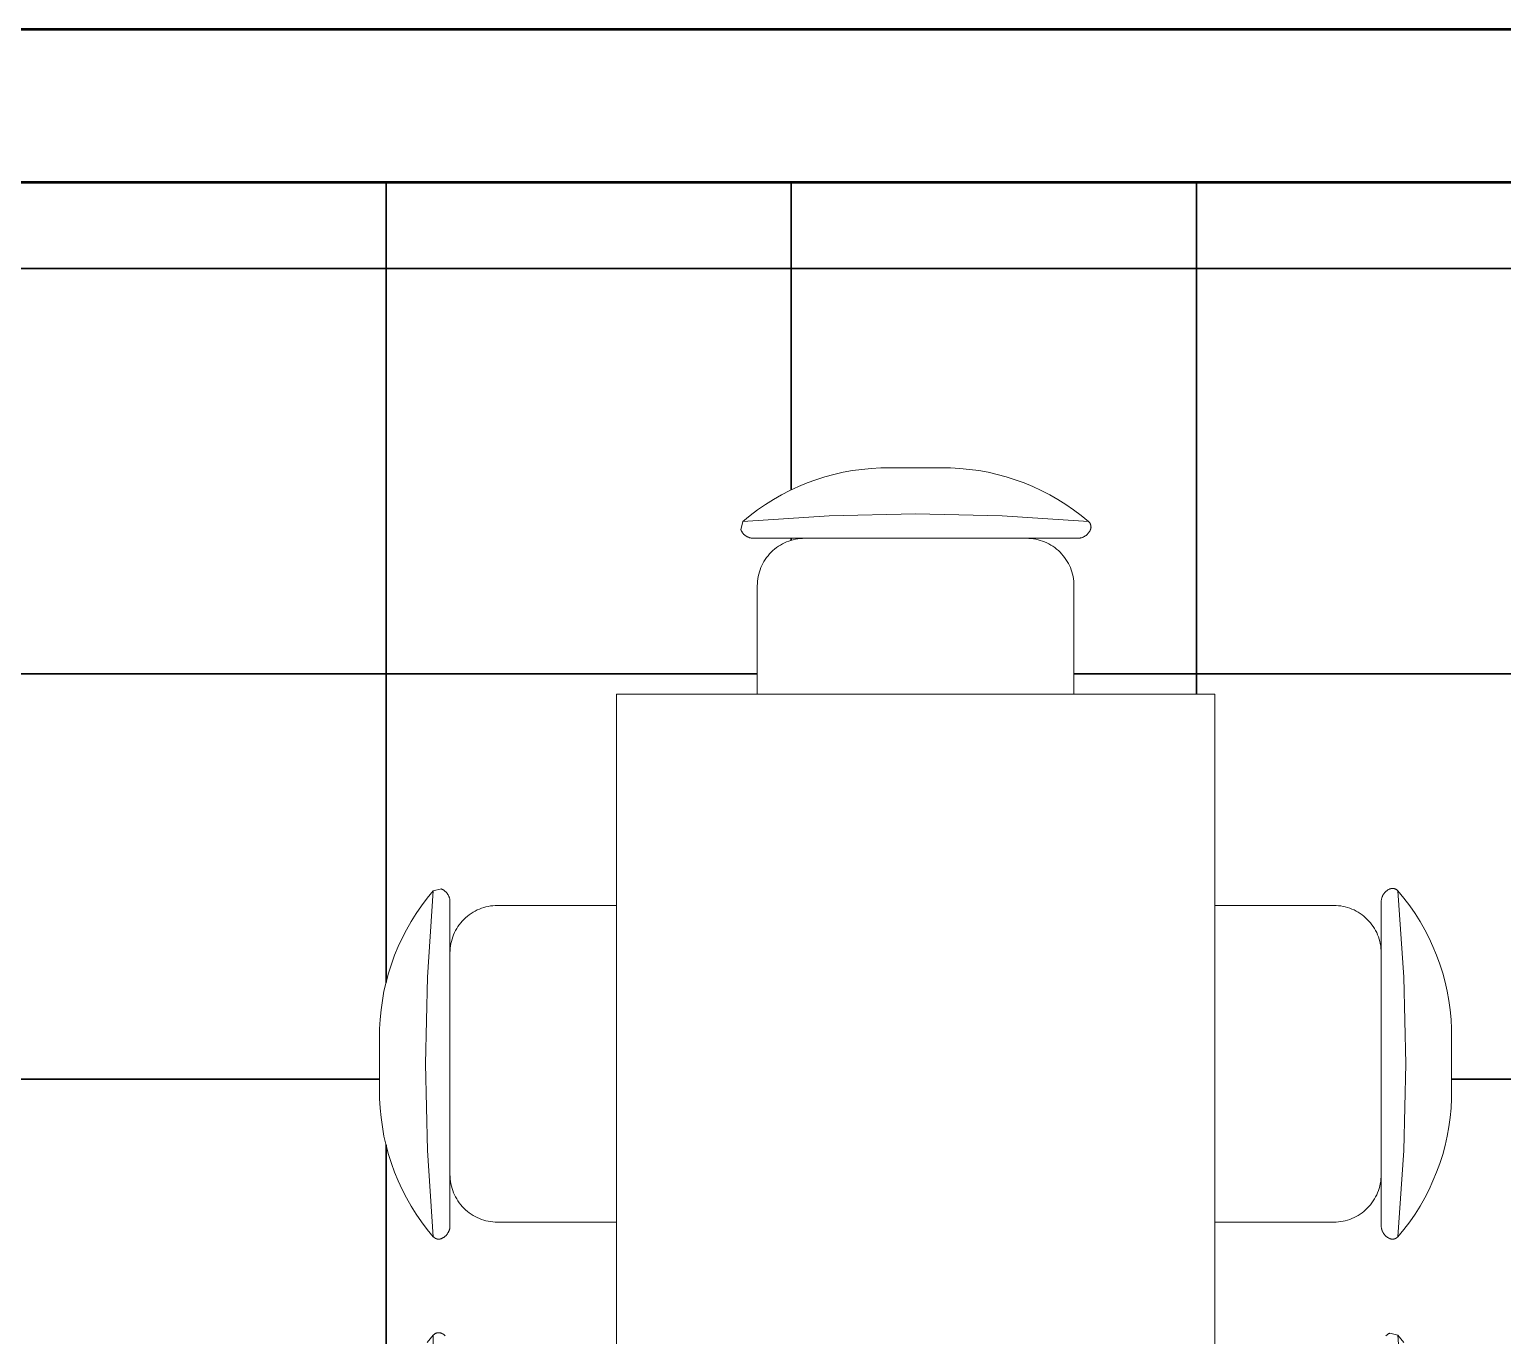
# Model space of a CAD drawing. Header units: centimetres. Extents: x 3695 to 5327, y 1631 to 2449.
# Drawn here: x 3943.5 to 4174.3, y 2244.7 to 2449.4 of the extents above; entities that cross this region are included whole.
import ezdxf

# ---------------------------------------------------------------- set-up
doc = ezdxf.new("R2010")
doc.units = ezdxf.units.CM
for name, color, linetype, lineweight in [('傢俱', 7, 'Continuous', 15), ('填充線', 7, 'Continuous', 35), ('牆', 7, 'Continuous', 50)]:
    doc.layers.add(name, color=color, linetype=linetype, lineweight=lineweight)

# ---------------------------------------------------------------- blocks, each defined once
blk = doc.blocks.new('餐桌椅組')
for p, q in [((-44.77, 122.55), (-46.17, 122.11)), ((-43.35, 122.94), (-44.77, 122.55)), ((-41.91, 123.27), (-43.35, 122.94)), ((-40.45, 123.53), (-41.91, 123.27)), ((-38.99, 123.73), (-40.45, 123.53)), ((-37.51, 123.87), (-38.99, 123.73)), ((-36.02, 123.95), (-37.51, 123.87)), ((-25.09, 123.95), (-36.02, 123.95)), ((-23.6, 123.87), (-25.09, 123.95)), ((-22.12, 123.73), (-23.6, 123.87)), ((-20.65, 123.53), (-22.12, 123.73)), ((-19.2, 123.27), (-20.65, 123.53)), ((-17.76, 122.94), (-19.2, 123.27)), ((-16.34, 122.55), (-17.76, 122.94)), ((-14.93, 122.11), (-16.34, 122.55)), ((-50.25, 120.42), (-51.56, 119.75)), ((-48.92, 121.04), (-50.25, 120.42)), ((-47.56, 121.6), (-48.92, 121.04)), ((-46.17, 122.11), (-47.56, 121.6)), ((-13.55, 121.6), (-14.93, 122.11)), ((-12.19, 121.04), (-13.55, 121.6)), ((-10.86, 120.42), (-12.19, 121.04)), ((-9.55, 119.75), (-10.86, 120.42)), ((-54.09, 118.23), (-55.31, 117.39)), ((-52.84, 119.01), (-54.09, 118.23)), ((-51.56, 119.75), (-52.84, 119.01)), ((-8.26, 119.01), (-9.55, 119.75)), ((-7.01, 118.23), (-8.26, 119.01)), ((-5.79, 117.39), (-7.01, 118.23)), ((-57.95, 114.28), (-57.65, 115.54)), ((-56.5, 116.49), (-57.65, 115.54)), ((-57.65, 115.54), (-44.11, 116.47)), ((-55.31, 117.39), (-56.5, 116.49)), ((-44.11, 116.47), (-30.55, 116.77)), ((-30.55, 116.77), (-17, 116.47)), ((-17, 116.47), (-3.46, 115.54)), ((-4.61, 116.49), (-5.79, 117.39)), ((-3.46, 115.54), (-4.61, 116.49)), ((-3.46, 115.54), (-3.42, 115.51)), ((-3.42, 115.51), (-3.39, 115.48)), ((-3.39, 115.48), (-3.36, 115.45)), ((-3.36, 115.45), (-3.33, 115.42)), ((-3.33, 115.42), (-3.31, 115.38)), ((-57.91, 114.21), (-57.95, 114.28)), ((-57.88, 114.13), (-57.91, 114.21)), ((-57.84, 114.06), (-57.88, 114.13)), ((-57.8, 113.99), (-57.84, 114.06)), ((-57.75, 113.92), (-57.8, 113.99)), ((-57.71, 113.85), (-57.75, 113.92)), ((-57.66, 113.79), (-57.71, 113.85)), ((-57.61, 113.72), (-57.66, 113.79)), ((-57.56, 113.66), (-57.61, 113.72)), ((-57.5, 113.6), (-57.56, 113.66)), ((-57.45, 113.55), (-57.5, 113.6)), ((-57.39, 113.49), (-57.45, 113.55)), ((-57.33, 113.44), (-57.39, 113.49)), ((-57.26, 113.39), (-57.33, 113.44)), ((-57.2, 113.34), (-57.26, 113.39)), ((-57.13, 113.3), (-57.2, 113.34)), ((-57.07, 113.25), (-57.13, 113.3)), ((-57, 113.21), (-57.07, 113.25)), ((-56.93, 113.17), (-57, 113.21)), ((-56.86, 113.14), (-56.93, 113.17)), ((-56.78, 113.11), (-56.86, 113.14)), ((-56.71, 113.08), (-56.78, 113.11)), ((-4.32, 113.11), (-4.4, 113.08)), ((-4.25, 113.14), (-4.32, 113.11)), ((-4.18, 113.17), (-4.25, 113.14)), ((-4.11, 113.21), (-4.18, 113.17)), ((-4.04, 113.25), (-4.11, 113.21)), ((-3.97, 113.3), (-4.04, 113.25)), ((-3.91, 113.34), (-3.97, 113.3)), ((-3.84, 113.39), (-3.91, 113.34)), ((-3.78, 113.44), (-3.84, 113.39)), ((-3.72, 113.49), (-3.78, 113.44)), ((-3.66, 113.55), (-3.72, 113.49)), ((-3.6, 113.6), (-3.66, 113.55)), ((-3.55, 113.66), (-3.6, 113.6)), ((-3.5, 113.72), (-3.55, 113.66)), ((-3.45, 113.79), (-3.5, 113.72)), ((-3.4, 113.85), (-3.45, 113.79)), ((-3.35, 113.92), (-3.4, 113.85)), ((-3.31, 113.99), (-3.35, 113.92)), ((-3.31, 115.38), (-3.28, 115.35)), ((-3.27, 114.06), (-3.31, 113.99)), ((-3.28, 115.35), (-3.26, 115.31)), ((-3.23, 114.13), (-3.27, 114.06)), ((-3.26, 115.31), (-3.23, 115.28)), ((-3.23, 115.28), (-3.21, 115.24)), ((-3.19, 114.21), (-3.23, 114.13)), ((-3.21, 115.24), (-3.19, 115.2)), ((-3.19, 115.2), (-3.17, 115.16)), ((-3.16, 114.28), (-3.19, 114.21)), ((-3.17, 115.16), (-3.16, 115.12)), ((-3.16, 115.12), (-3.14, 115.08)), ((-3.14, 114.32), (-3.16, 114.28)), ((-3.14, 115.08), (-3.13, 115.04)), ((-3.13, 114.36), (-3.14, 114.32)), ((-3.13, 115.04), (-3.11, 115)), ((-3.12, 114.41), (-3.13, 114.36)), ((-3.1, 114.45), (-3.12, 114.41)), ((-3.11, 115), (-3.1, 114.96)), ((-3.1, 114.96), (-3.1, 114.92)), ((-3.1, 114.92), (-3.09, 114.88)), ((-3.09, 114.49), (-3.1, 114.45)), ((-3.09, 114.88), (-3.08, 114.83)), ((-3.08, 114.58), (-3.09, 114.53)), ((-3.09, 114.53), (-3.09, 114.49)), ((-3.08, 114.83), (-3.08, 114.79)), ((-3.08, 114.79), (-3.08, 114.75)), ((-3.08, 114.75), (-3.07, 114.71)), ((-3.07, 114.66), (-3.08, 114.62)), ((-3.08, 114.62), (-3.08, 114.58)), ((-3.07, 114.71), (-3.07, 114.66)), ((-56.63, 113.05), (-56.71, 113.08)), ((-56.56, 113.02), (-56.63, 113.05)), ((-56.48, 113), (-56.56, 113.02)), ((-56.4, 112.98), (-56.48, 113)), ((-56.32, 112.96), (-56.4, 112.98)), ((-56.24, 112.95), (-56.32, 112.96)), ((-56.16, 112.94), (-56.24, 112.95)), ((-56.08, 112.93), (-56.16, 112.94)), ((-56, 112.93), (-56.08, 112.93)), ((-55.91, 112.93), (-56, 112.93)), ((-47.92, 112.93), (-55.91, 112.93)), ((-52.91, 111), (-53.18, 110.75)), ((-52.64, 111.24), (-52.91, 111)), ((-52.35, 111.47), (-52.64, 111.24)), ((-52.05, 111.68), (-52.35, 111.47)), ((-51.74, 111.87), (-52.05, 111.68)), ((-51.42, 112.05), (-51.74, 111.87)), ((-51.1, 112.21), (-51.42, 112.05)), ((-50.77, 112.36), (-51.1, 112.21)), ((-50.43, 112.49), (-50.77, 112.36)), ((-50.08, 112.6), (-50.43, 112.49)), ((-49.73, 112.7), (-50.08, 112.6)), ((-49.38, 112.78), (-49.73, 112.7)), ((-49.02, 112.84), (-49.38, 112.78)), ((-48.65, 112.89), (-49.02, 112.84)), ((-48.29, 112.92), (-48.65, 112.89)), ((-47.92, 112.93), (-48.29, 112.92)), ((-13.19, 112.93), (-47.92, 112.93)), ((-5.19, 112.93), (-13.19, 112.93)), ((-13.19, 112.93), (-12.82, 112.92)), ((-12.82, 112.92), (-12.45, 112.89)), ((-12.45, 112.89), (-12.09, 112.84)), ((-12.09, 112.84), (-11.73, 112.78)), ((-11.73, 112.78), (-11.37, 112.7)), ((-11.37, 112.7), (-11.02, 112.6)), ((-11.02, 112.6), (-10.68, 112.49)), ((-10.68, 112.49), (-10.34, 112.36)), ((-10.34, 112.36), (-10.01, 112.21)), ((-10.01, 112.21), (-9.68, 112.05)), ((-9.68, 112.05), (-9.37, 111.87)), ((-9.37, 111.87), (-9.06, 111.68)), ((-9.06, 111.68), (-8.76, 111.47)), ((-8.76, 111.47), (-8.47, 111.24)), ((-8.47, 111.24), (-8.19, 111)), ((-8.19, 111), (-7.93, 110.75)), ((-5.11, 112.93), (-5.19, 112.93)), ((-5.03, 112.93), (-5.11, 112.93)), ((-4.95, 112.94), (-5.03, 112.93)), ((-4.87, 112.95), (-4.95, 112.94)), ((-4.79, 112.96), (-4.87, 112.95)), ((-4.71, 112.98), (-4.79, 112.96)), ((-4.63, 113), (-4.71, 112.98)), ((-4.55, 113.02), (-4.63, 113)), ((-4.47, 113.05), (-4.55, 113.02)), ((-4.4, 113.08), (-4.47, 113.05)), ((-54.65, 108.66), (-54.79, 108.33)), ((-54.48, 108.99), (-54.65, 108.66)), ((-54.31, 109.31), (-54.48, 108.99)), ((-54.11, 109.61), (-54.31, 109.31)), ((-53.9, 109.91), (-54.11, 109.61)), ((-53.68, 110.2), (-53.9, 109.91)), ((-53.44, 110.48), (-53.68, 110.2)), ((-53.18, 110.75), (-53.44, 110.48)), ((-7.93, 110.75), (-7.67, 110.48)), ((-7.67, 110.48), (-7.43, 110.2)), ((-7.43, 110.2), (-7.21, 109.91)), ((-7.21, 109.91), (-7, 109.61)), ((-7, 109.61), (-6.8, 109.31)), ((-6.8, 109.31), (-6.62, 108.99)), ((-6.62, 108.99), (-6.46, 108.66)), ((-6.46, 108.66), (-6.31, 108.33)), ((-55.32, 106.22), (-55.35, 105.85)), ((-55.28, 106.58), (-55.32, 106.22)), ((-55.22, 106.94), (-55.28, 106.58)), ((-55.14, 107.3), (-55.22, 106.94)), ((-55.04, 107.65), (-55.14, 107.3)), ((-54.93, 107.99), (-55.04, 107.65)), ((-54.79, 108.33), (-54.93, 107.99)), ((-6.31, 108.33), (-6.18, 107.99)), ((-6.18, 107.99), (-6.07, 107.65)), ((-6.07, 107.65), (-5.97, 107.3)), ((-5.97, 107.3), (-5.89, 106.94)), ((-5.89, 106.94), (-5.83, 106.58)), ((-5.83, 106.58), (-5.78, 106.22)), ((-5.78, 106.22), (-5.76, 105.85)), ((-55.35, 105.85), (-55.36, 105.48)), ((-55.36, 105.48), (-55.36, 88.49)), ((-5.76, 105.85), (-5.75, 105.48)), ((-5.75, 105.48), (-5.75, 88.49)), ((-77.41, 88.49), (-55.36, 88.49)), ((-77.41, 55.4), (-77.41, 88.49)), ((-55.36, 88.49), (-5.75, 88.49)), ((-5.75, 88.49), (16.31, 88.49)), ((16.31, 88.49), (16.31, 55.4)), ((-104.86, 57.99), (-106.12, 57.69)), ((-104.79, 57.95), (-104.86, 57.99)), ((-104.71, 57.92), (-104.79, 57.95)), ((-104.64, 57.88), (-104.71, 57.92)), ((-104.57, 57.84), (-104.64, 57.88)), ((-104.5, 57.79), (-104.57, 57.84)), ((-104.43, 57.75), (-104.5, 57.79)), ((-104.37, 57.7), (-104.43, 57.75)), ((43.26, 57.7), (43.32, 57.75)), ((43.32, 57.75), (43.39, 57.79)), ((43.39, 57.79), (43.46, 57.84)), ((43.46, 57.84), (43.53, 57.88)), ((43.53, 57.88), (43.6, 57.92)), ((43.6, 57.92), (43.68, 57.95)), ((43.68, 57.95), (43.76, 57.99)), ((43.76, 57.99), (43.8, 58)), ((43.8, 58), (43.84, 58.02)), ((43.84, 58.02), (43.88, 58.03)), ((43.88, 58.03), (43.92, 58.04)), ((43.92, 58.04), (43.97, 58.05)), ((43.97, 58.05), (44.01, 58.06)), ((44.01, 58.06), (44.05, 58.06)), ((44.05, 58.06), (44.09, 58.07)), ((44.09, 58.07), (44.14, 58.07)), ((44.14, 58.07), (44.18, 58.07)), ((44.18, 58.07), (44.22, 58.07)), ((44.22, 58.07), (44.27, 58.07)), ((44.27, 58.07), (44.31, 58.06)), ((44.31, 58.06), (44.35, 58.06)), ((44.35, 58.06), (44.39, 58.05)), ((44.39, 58.05), (44.43, 58.04)), ((44.43, 58.04), (44.48, 58.03)), ((44.48, 58.03), (44.52, 58.02)), ((44.52, 58.02), (44.56, 58.01)), ((44.56, 58.01), (44.6, 57.99)), ((44.6, 57.99), (44.64, 57.97)), ((44.64, 57.97), (44.67, 57.95)), ((44.67, 57.95), (44.71, 57.93)), ((44.71, 57.93), (44.75, 57.91)), ((44.75, 57.91), (44.79, 57.89)), ((44.79, 57.89), (44.82, 57.87)), ((44.82, 57.87), (44.86, 57.84)), ((44.86, 57.84), (44.89, 57.81)), ((44.89, 57.81), (44.92, 57.78)), ((44.92, 57.78), (44.96, 57.75)), ((44.96, 57.75), (44.99, 57.72)), ((44.99, 57.72), (45.01, 57.69)), ((-107.97, 55.35), (-107.07, 56.54)), ((-107.07, 56.54), (-106.12, 57.69)), ((-106.12, 57.69), (-107.05, 44.15)), ((-104.3, 57.65), (-104.37, 57.7)), ((-104.24, 57.6), (-104.3, 57.65)), ((-104.18, 57.54), (-104.24, 57.6)), ((-104.13, 57.48), (-104.18, 57.54)), ((-104.07, 57.43), (-104.13, 57.48)), ((-104.02, 57.37), (-104.07, 57.43)), ((-103.97, 57.3), (-104.02, 57.37)), ((-103.92, 57.24), (-103.97, 57.3)), ((-103.88, 57.17), (-103.92, 57.24)), ((-103.83, 57.11), (-103.88, 57.17)), ((-103.79, 57.04), (-103.83, 57.11)), ((-103.75, 56.97), (-103.79, 57.04)), ((-103.72, 56.9), (-103.75, 56.97)), ((-103.69, 56.82), (-103.72, 56.9)), ((-103.66, 56.75), (-103.69, 56.82)), ((-103.63, 56.67), (-103.66, 56.75)), ((-103.6, 56.6), (-103.63, 56.67)), ((-103.58, 56.52), (-103.6, 56.6)), ((-103.56, 56.44), (-103.58, 56.52)), ((-103.54, 56.36), (-103.56, 56.44)), ((-103.53, 56.28), (-103.54, 56.36)), ((-103.52, 56.2), (-103.53, 56.28)), ((-103.51, 56.12), (-103.52, 56.2)), ((-103.51, 56.03), (-103.51, 56.12)), ((-103.51, 55.95), (-103.51, 56.03)), ((-103.51, 47.96), (-103.51, 55.95)), ((-96.43, 55.39), (-96.06, 55.4)), ((-96.06, 55.4), (-77.41, 55.4)), ((-77.41, 5.79), (-77.41, 55.4)), ((34.96, 55.4), (16.31, 55.4)), ((16.31, 55.4), (16.31, 5.79)), ((35.33, 55.39), (34.96, 55.4)), ((42.4, 56.03), (42.41, 56.12)), ((42.4, 55.95), (42.4, 56.03)), ((42.4, 47.96), (42.4, 55.95)), ((42.41, 56.2), (42.42, 56.28)), ((42.41, 56.12), (42.41, 56.2)), ((42.42, 56.28), (42.44, 56.36)), ((42.44, 56.36), (42.45, 56.44)), ((42.45, 56.44), (42.47, 56.52)), ((42.47, 56.52), (42.5, 56.6)), ((42.5, 56.6), (42.52, 56.67)), ((42.52, 56.67), (42.55, 56.75)), ((42.55, 56.75), (42.58, 56.82)), ((42.58, 56.82), (42.61, 56.9)), ((42.61, 56.9), (42.65, 56.97)), ((42.65, 56.97), (42.69, 57.04)), ((42.69, 57.04), (42.73, 57.11)), ((42.73, 57.11), (42.77, 57.17)), ((42.77, 57.17), (42.81, 57.24)), ((42.81, 57.24), (42.86, 57.3)), ((42.86, 57.3), (42.91, 57.37)), ((42.91, 57.37), (42.97, 57.43)), ((42.97, 57.43), (43.02, 57.48)), ((43.02, 57.48), (43.08, 57.54)), ((43.08, 57.54), (43.14, 57.6)), ((43.14, 57.6), (43.2, 57.65)), ((43.2, 57.65), (43.26, 57.7)), ((45.01, 57.69), (45.96, 56.54)), ((45.01, 57.69), (45.94, 44.15)), ((45.96, 56.54), (46.86, 55.35)), ((-109.59, 52.88), (-108.81, 54.13)), ((-108.81, 54.13), (-107.97, 55.35)), ((-101.58, 52.95), (-101.33, 53.22)), ((-101.33, 53.22), (-101.06, 53.47)), ((-101.06, 53.47), (-100.78, 53.71)), ((-100.78, 53.71), (-100.49, 53.94)), ((-100.49, 53.94), (-100.19, 54.15)), ((-100.19, 54.15), (-99.89, 54.34)), ((-99.89, 54.34), (-99.57, 54.52)), ((-99.57, 54.52), (-99.24, 54.69)), ((-99.24, 54.69), (-98.91, 54.83)), ((-98.91, 54.83), (-98.57, 54.96)), ((-98.57, 54.96), (-98.23, 55.08)), ((-98.23, 55.08), (-97.88, 55.18)), ((-97.88, 55.18), (-97.52, 55.26)), ((-97.52, 55.26), (-97.16, 55.32)), ((-97.16, 55.32), (-96.8, 55.36)), ((-96.8, 55.36), (-96.43, 55.39)), ((35.69, 55.36), (35.33, 55.39)), ((36.06, 55.32), (35.69, 55.36)), ((36.42, 55.26), (36.06, 55.32)), ((36.77, 55.18), (36.42, 55.26)), ((37.12, 55.08), (36.77, 55.18)), ((37.47, 54.96), (37.12, 55.08)), ((37.81, 54.83), (37.47, 54.96)), ((38.14, 54.69), (37.81, 54.83)), ((38.46, 54.52), (38.14, 54.69)), ((38.78, 54.34), (38.46, 54.52)), ((39.09, 54.15), (38.78, 54.34)), ((39.39, 53.94), (39.09, 54.15)), ((39.67, 53.71), (39.39, 53.94)), ((39.95, 53.47), (39.67, 53.71)), ((40.22, 53.22), (39.95, 53.47)), ((40.47, 52.95), (40.22, 53.22)), ((46.86, 55.35), (47.7, 54.13)), ((47.7, 54.13), (48.49, 52.88)), ((-111, 50.29), (-110.33, 51.6)), ((-110.33, 51.6), (-109.59, 52.88)), ((-103.07, 50.47), (-102.94, 50.81)), ((-102.94, 50.81), (-102.79, 51.14)), ((-102.79, 51.14), (-102.63, 51.46)), ((-102.63, 51.46), (-102.45, 51.78)), ((-102.45, 51.78), (-102.26, 52.09)), ((-102.26, 52.09), (-102.05, 52.39)), ((-102.05, 52.39), (-101.82, 52.67)), ((-101.82, 52.67), (-101.58, 52.95)), ((40.71, 52.67), (40.47, 52.95)), ((40.94, 52.39), (40.71, 52.67)), ((41.15, 52.09), (40.94, 52.39)), ((41.34, 51.78), (41.15, 52.09)), ((41.52, 51.46), (41.34, 51.78)), ((41.69, 51.14), (41.52, 51.46)), ((41.83, 50.81), (41.69, 51.14)), ((41.96, 50.47), (41.83, 50.81)), ((48.49, 52.88), (49.22, 51.6)), ((49.22, 51.6), (49.9, 50.29)), ((-112.18, 47.59), (-111.62, 48.95)), ((-111.62, 48.95), (-111, 50.29)), ((-103.5, 48.33), (-103.47, 48.69)), ((-103.47, 48.69), (-103.42, 49.06)), ((-103.42, 49.06), (-103.36, 49.42)), ((-103.36, 49.42), (-103.28, 49.77)), ((-103.28, 49.77), (-103.18, 50.12)), ((-103.18, 50.12), (-103.07, 50.47)), ((42.08, 50.12), (41.96, 50.47)), ((42.17, 49.77), (42.08, 50.12)), ((42.26, 49.42), (42.17, 49.77)), ((42.32, 49.06), (42.26, 49.42)), ((42.36, 48.69), (42.32, 49.06)), ((42.39, 48.33), (42.36, 48.69)), ((49.9, 50.29), (50.51, 48.95)), ((50.51, 48.95), (51.08, 47.59)), ((-113.13, 44.81), (-112.69, 46.21)), ((-112.69, 46.21), (-112.18, 47.59)), ((-103.51, 47.96), (-103.5, 48.33)), ((-103.51, 13.23), (-103.51, 47.96)), ((42.4, 47.96), (42.39, 48.33)), ((42.4, 13.23), (42.4, 47.96)), ((51.08, 47.59), (51.58, 46.21)), ((51.58, 46.21), (52.03, 44.81)), ((-113.52, 43.39), (-113.13, 44.81)), ((-107.05, 44.15), (-107.35, 30.59)), ((45.94, 44.15), (46.25, 30.59)), ((52.03, 44.81), (52.41, 43.39)), ((-114.11, 40.49), (-113.85, 41.95)), ((-113.85, 41.95), (-113.52, 43.39)), ((52.41, 43.39), (52.74, 41.95)), ((52.74, 41.95), (53, 40.49)), ((-114.31, 39.02), (-114.11, 40.49)), ((53, 40.49), (53.21, 39.02)), ((-114.53, 36.06), (-114.45, 37.55)), ((-114.45, 37.55), (-114.31, 39.02)), ((53.21, 39.02), (53.35, 37.55)), ((53.35, 37.55), (53.42, 36.06)), ((-114.53, 25.13), (-114.53, 36.06)), ((53.42, 36.06), (53.42, 25.13)), ((-107.35, 30.59), (-107.05, 17.03)), ((46.25, 30.59), (45.94, 17.03)), ((-114.45, 23.64), (-114.53, 25.13)), ((-114.31, 22.16), (-114.45, 23.64)), ((53.35, 23.64), (53.21, 22.16)), ((53.42, 25.13), (53.35, 23.64)), ((-114.11, 20.69), (-114.31, 22.16)), ((53.21, 22.16), (53, 20.69)), ((-113.85, 19.24), (-114.11, 20.69)), ((-113.52, 17.8), (-113.85, 19.24)), ((52.74, 19.24), (52.41, 17.8)), ((53, 20.69), (52.74, 19.24)), ((-113.13, 16.38), (-113.52, 17.8)), ((-112.69, 14.97), (-113.13, 16.38)), ((-107.05, 17.03), (-106.12, 3.5)), ((45.94, 17.03), (45.01, 3.5)), ((52.03, 16.38), (51.58, 14.97)), ((52.41, 17.8), (52.03, 16.38)), ((-112.18, 13.59), (-112.69, 14.97)), ((51.58, 14.97), (51.08, 13.59)), ((-111.62, 12.23), (-112.18, 13.59)), ((-111, 10.89), (-111.62, 12.23)), ((-103.51, 5.23), (-103.51, 13.23)), ((-103.51, 13.23), (-103.5, 12.86)), ((-103.5, 12.86), (-103.47, 12.49)), ((-103.47, 12.49), (-103.42, 12.13)), ((-103.42, 12.13), (-103.36, 11.77)), ((-103.36, 11.77), (-103.28, 11.41)), ((42.26, 11.77), (42.17, 11.41)), ((42.32, 12.13), (42.26, 11.77)), ((42.36, 12.49), (42.32, 12.13)), ((42.39, 12.86), (42.36, 12.49)), ((42.4, 13.23), (42.39, 12.86)), ((42.4, 5.23), (42.4, 13.23)), ((50.51, 12.23), (49.9, 10.89)), ((51.08, 13.59), (50.51, 12.23)), ((-110.33, 9.59), (-111, 10.89)), ((-109.59, 8.3), (-110.33, 9.59)), ((-103.28, 11.41), (-103.18, 11.06)), ((-103.18, 11.06), (-103.07, 10.72)), ((-103.07, 10.72), (-102.94, 10.38)), ((-102.94, 10.38), (-102.79, 10.05)), ((-102.79, 10.05), (-102.63, 9.72)), ((-102.63, 9.72), (-102.45, 9.41)), ((-102.45, 9.41), (-102.26, 9.1)), ((41.34, 9.41), (41.15, 9.1)), ((41.52, 9.72), (41.34, 9.41)), ((41.69, 10.05), (41.52, 9.72)), ((41.83, 10.38), (41.69, 10.05)), ((41.96, 10.72), (41.83, 10.38)), ((42.08, 11.06), (41.96, 10.72)), ((42.17, 11.41), (42.08, 11.06)), ((49.22, 9.59), (48.49, 8.3)), ((49.9, 10.89), (49.22, 9.59)), ((-108.81, 7.05), (-109.59, 8.3)), ((-107.97, 5.83), (-108.81, 7.05)), ((-102.26, 9.1), (-102.05, 8.8)), ((-102.05, 8.8), (-101.82, 8.51)), ((-101.82, 8.51), (-101.58, 8.23)), ((-101.58, 8.23), (-101.33, 7.97)), ((-101.33, 7.97), (-101.06, 7.71)), ((-101.06, 7.71), (-100.78, 7.47)), ((-100.78, 7.47), (-100.49, 7.25)), ((-100.49, 7.25), (-100.19, 7.04)), ((-100.19, 7.04), (-99.89, 6.84)), ((39.09, 7.04), (38.78, 6.84)), ((39.39, 7.25), (39.09, 7.04)), ((39.67, 7.47), (39.39, 7.25)), ((39.95, 7.71), (39.67, 7.47)), ((40.22, 7.97), (39.95, 7.71)), ((40.47, 8.23), (40.22, 7.97)), ((40.71, 8.51), (40.47, 8.23)), ((40.94, 8.8), (40.71, 8.51)), ((41.15, 9.1), (40.94, 8.8)), ((47.7, 7.05), (46.86, 5.83)), ((48.49, 8.3), (47.7, 7.05)), ((-107.07, 4.65), (-107.97, 5.83)), ((-106.12, 3.5), (-107.07, 4.65)), ((-103.6, 4.59), (-103.58, 4.67)), ((-103.58, 4.67), (-103.56, 4.75)), ((-103.56, 4.75), (-103.54, 4.82)), ((-103.54, 4.82), (-103.53, 4.91)), ((-103.53, 4.91), (-103.52, 4.99)), ((-103.52, 4.99), (-103.51, 5.07)), ((-103.51, 5.15), (-103.51, 5.23)), ((-103.51, 5.07), (-103.51, 5.15)), ((-99.89, 6.84), (-99.57, 6.66)), ((-99.57, 6.66), (-99.24, 6.5)), ((-99.24, 6.5), (-98.91, 6.35)), ((-98.91, 6.35), (-98.57, 6.22)), ((-98.57, 6.22), (-98.23, 6.11)), ((-98.23, 6.11), (-97.88, 6.01)), ((-97.88, 6.01), (-97.52, 5.93)), ((-97.52, 5.93), (-97.16, 5.87)), ((-97.16, 5.87), (-96.8, 5.82)), ((-96.8, 5.82), (-96.43, 5.79)), ((-96.43, 5.79), (-96.06, 5.79)), ((-96.06, 5.79), (-77.41, 5.79)), ((-77.41, -14.21), (-77.41, 5.79)), ((34.96, 5.79), (16.31, 5.79)), ((16.31, 5.79), (16.31, -14.21)), ((35.33, 5.79), (34.96, 5.79)), ((35.69, 5.82), (35.33, 5.79)), ((36.06, 5.87), (35.69, 5.82)), ((36.42, 5.93), (36.06, 5.87)), ((36.77, 6.01), (36.42, 5.93)), ((37.12, 6.11), (36.77, 6.01)), ((37.47, 6.22), (37.12, 6.11)), ((37.81, 6.35), (37.47, 6.22)), ((38.14, 6.5), (37.81, 6.35)), ((38.46, 6.66), (38.14, 6.5)), ((38.78, 6.84), (38.46, 6.66)), ((42.4, 5.15), (42.4, 5.23)), ((42.41, 5.07), (42.4, 5.15)), ((42.41, 4.99), (42.41, 5.07)), ((42.42, 4.91), (42.41, 4.99)), ((42.44, 4.82), (42.42, 4.91)), ((42.45, 4.75), (42.44, 4.82)), ((42.47, 4.67), (42.45, 4.75)), ((42.5, 4.59), (42.47, 4.67)), ((45.96, 4.65), (45.01, 3.5)), ((46.86, 5.83), (45.96, 4.65)), ((-106.12, 3.5), (-106.09, 3.46)), ((-106.09, 3.46), (-106.06, 3.43)), ((-106.06, 3.43), (-106.03, 3.4)), ((-106.03, 3.4), (-106, 3.37)), ((-106, 3.37), (-105.96, 3.35)), ((-105.96, 3.35), (-105.93, 3.32)), ((-105.93, 3.32), (-105.89, 3.3)), ((-105.89, 3.3), (-105.86, 3.27)), ((-105.86, 3.27), (-105.82, 3.25)), ((-105.82, 3.25), (-105.78, 3.23)), ((-105.78, 3.23), (-105.74, 3.21)), ((-105.74, 3.21), (-105.7, 3.2)), ((-105.7, 3.2), (-105.66, 3.18)), ((-105.66, 3.18), (-105.62, 3.17)), ((-105.62, 3.17), (-105.58, 3.15)), ((-105.58, 3.15), (-105.54, 3.14)), ((-105.54, 3.14), (-105.5, 3.13)), ((-105.5, 3.13), (-105.46, 3.13)), ((-105.46, 3.13), (-105.42, 3.12)), ((-105.42, 3.12), (-105.37, 3.12)), ((-105.37, 3.12), (-105.33, 3.11)), ((-105.33, 3.11), (-105.29, 3.11)), ((-105.29, 3.11), (-105.24, 3.11)), ((-105.24, 3.11), (-105.2, 3.12)), ((-105.2, 3.12), (-105.16, 3.12)), ((-105.16, 3.12), (-105.12, 3.13)), ((-105.12, 3.13), (-105.07, 3.13)), ((-105.07, 3.13), (-105.03, 3.14)), ((-105.03, 3.14), (-104.99, 3.16)), ((-104.99, 3.16), (-104.95, 3.17)), ((-104.95, 3.17), (-104.9, 3.18)), ((-104.9, 3.18), (-104.86, 3.2)), ((-104.86, 3.2), (-104.79, 3.23)), ((-104.79, 3.23), (-104.71, 3.27)), ((-104.71, 3.27), (-104.64, 3.31)), ((-104.64, 3.31), (-104.57, 3.35)), ((-104.57, 3.35), (-104.5, 3.39)), ((-104.5, 3.39), (-104.43, 3.44)), ((-104.43, 3.44), (-104.37, 3.49)), ((-104.37, 3.49), (-104.3, 3.54)), ((-104.3, 3.54), (-104.24, 3.59)), ((-104.24, 3.59), (-104.18, 3.64)), ((-104.18, 3.64), (-104.13, 3.7)), ((-104.13, 3.7), (-104.07, 3.76)), ((-104.07, 3.76), (-104.02, 3.82)), ((-104.02, 3.82), (-103.97, 3.88)), ((-103.97, 3.88), (-103.92, 3.95)), ((-103.92, 3.95), (-103.88, 4.01)), ((-103.88, 4.01), (-103.83, 4.08)), ((-103.83, 4.08), (-103.79, 4.15)), ((-103.79, 4.15), (-103.75, 4.22)), ((-103.75, 4.22), (-103.72, 4.29)), ((-103.72, 4.29), (-103.69, 4.36)), ((-103.69, 4.36), (-103.66, 4.44)), ((-103.66, 4.44), (-103.63, 4.51)), ((-103.63, 4.51), (-103.6, 4.59)), ((42.52, 4.51), (42.5, 4.59)), ((42.55, 4.44), (42.52, 4.51)), ((42.58, 4.36), (42.55, 4.44)), ((42.61, 4.29), (42.58, 4.36)), ((42.65, 4.22), (42.61, 4.29)), ((42.69, 4.15), (42.65, 4.22)), ((42.73, 4.08), (42.69, 4.15)), ((42.77, 4.01), (42.73, 4.08)), ((42.81, 3.95), (42.77, 4.01)), ((42.86, 3.88), (42.81, 3.95)), ((42.91, 3.82), (42.86, 3.88)), ((42.97, 3.76), (42.91, 3.82)), ((43.02, 3.7), (42.97, 3.76)), ((43.08, 3.64), (43.02, 3.7)), ((43.14, 3.59), (43.08, 3.64)), ((43.2, 3.54), (43.14, 3.59)), ((43.26, 3.49), (43.2, 3.54)), ((43.32, 3.44), (43.26, 3.49)), ((43.39, 3.39), (43.32, 3.44)), ((43.46, 3.35), (43.39, 3.39)), ((43.53, 3.31), (43.46, 3.35)), ((43.6, 3.27), (43.53, 3.31)), ((43.68, 3.23), (43.6, 3.27)), ((43.76, 3.2), (43.68, 3.23)), ((43.8, 3.18), (43.76, 3.2)), ((43.84, 3.17), (43.8, 3.18)), ((43.88, 3.16), (43.84, 3.17)), ((43.92, 3.14), (43.88, 3.16)), ((43.97, 3.13), (43.92, 3.14)), ((44.01, 3.13), (43.97, 3.13)), ((44.05, 3.12), (44.01, 3.13)), ((44.09, 3.12), (44.05, 3.12)), ((44.14, 3.11), (44.09, 3.12)), ((44.18, 3.11), (44.14, 3.11)), ((44.22, 3.11), (44.18, 3.11)), ((44.27, 3.12), (44.22, 3.11)), ((44.31, 3.12), (44.27, 3.12)), ((44.35, 3.13), (44.31, 3.12)), ((44.39, 3.13), (44.35, 3.13)), ((44.43, 3.14), (44.39, 3.13)), ((44.48, 3.15), (44.43, 3.14)), ((44.52, 3.17), (44.48, 3.15)), ((44.56, 3.18), (44.52, 3.17)), ((44.6, 3.2), (44.56, 3.18)), ((44.64, 3.21), (44.6, 3.2)), ((44.67, 3.23), (44.64, 3.21)), ((44.71, 3.25), (44.67, 3.23)), ((44.75, 3.27), (44.71, 3.25)), ((44.79, 3.3), (44.75, 3.27)), ((44.82, 3.32), (44.79, 3.3)), ((44.86, 3.35), (44.82, 3.32)), ((44.89, 3.37), (44.86, 3.35)), ((44.92, 3.4), (44.89, 3.37)), ((44.96, 3.43), (44.92, 3.4)), ((44.99, 3.46), (44.96, 3.43)), ((45.01, 3.5), (44.99, 3.46)), ((-105.37, -11.54), (-105.33, -11.54)), ((-105.33, -11.54), (-105.29, -11.54)), ((-105.29, -11.54), (-105.24, -11.54)), ((-105.24, -11.54), (-105.2, -11.54)), ((-107.07, -13.07), (-106.12, -11.92)), ((-106.12, -11.92), (-106.09, -11.89)), ((-106.12, -66.11), (-106.12, -11.92)), ((-106.09, -11.89), (-106.06, -11.86)), ((-106.06, -11.86), (-106.03, -11.83)), ((-106.03, -11.83), (-106, -11.8)), ((-106, -11.8), (-105.96, -11.77)), ((-105.96, -11.77), (-105.93, -11.75)), ((-105.93, -11.75), (-105.89, -11.72)), ((-105.89, -11.72), (-105.86, -11.7)), ((-105.86, -11.7), (-105.82, -11.68)), ((-105.82, -11.68), (-105.78, -11.66)), ((-105.78, -11.66), (-105.74, -11.64)), ((-105.74, -11.64), (-105.7, -11.62)), ((-105.7, -11.62), (-105.66, -11.61)), ((-105.66, -11.61), (-105.62, -11.59)), ((-105.62, -11.59), (-105.58, -11.58)), ((-105.58, -11.58), (-105.54, -11.57)), ((-105.54, -11.57), (-105.5, -11.56)), ((-105.5, -11.56), (-105.46, -11.55)), ((-105.46, -11.55), (-105.41, -11.55)), ((-105.41, -11.55), (-105.37, -11.54)), ((-105.2, -11.54), (-105.16, -11.55)), ((-105.16, -11.55), (-105.12, -11.55)), ((-105.12, -11.55), (-105.07, -11.56)), ((-105.07, -11.56), (-105.03, -11.57)), ((-105.03, -11.57), (-104.99, -11.58)), ((-104.99, -11.58), (-104.95, -11.59)), ((-104.95, -11.59), (-104.9, -11.61)), ((-104.9, -11.61), (-104.86, -11.62)), ((-104.86, -11.62), (-104.79, -11.66)), ((-104.79, -11.66), (-104.71, -11.69)), ((-104.71, -11.69), (-104.64, -11.73)), ((-104.64, -11.73), (-104.57, -11.77)), ((-104.57, -11.77), (-104.5, -11.82)), ((-104.5, -11.82), (-104.43, -11.86)), ((-104.43, -11.86), (-104.37, -11.91)), ((-104.37, -11.91), (-104.3, -11.96)), ((-104.3, -11.96), (-104.24, -12.01)), ((43.2, -11.96), (43.14, -12.01)), ((43.26, -11.91), (43.2, -11.96)), ((43.32, -11.86), (43.26, -11.91)), ((43.39, -11.82), (43.32, -11.86)), ((43.46, -11.77), (43.39, -11.82)), ((43.53, -11.73), (43.46, -11.77)), ((43.6, -11.69), (43.53, -11.73)), ((43.68, -11.66), (43.6, -11.69)), ((43.76, -11.62), (43.68, -11.66)), ((45.01, -11.92), (43.76, -11.62)), ((45.01, -11.92), (45.96, -13.07)), ((45.94, -25.46), (45.01, -11.92))]:
    blk.add_line(p, q)

msp = doc.modelspace()

# ---------------------------------------------------------------- hatches: boundary and pattern name
at = {"layer": '填充線'}
h = msp.add_hatch(dxfattribs=at)
h.set_pattern_fill('NET', color=256, scale=20)
h.set_pattern_definition([(0, (3173.863, 1395.86), (0, 63.5), []), (90, (3173.863, 1395.86), (-63.5, 4e-15), [])])
h.paths.add_polyline_path([(4264.74, 2425.36), (3938.74, 2425.36), (3938.74, 2379.36), (3938.74, 2199.36), (3938.74, 2169.36), (3926.74, 2169.36), (3922.28, 2169.25), (3917.85, 2168.92), (3913.45, 2168.37), (3914.65, 2085.79), (3926.74, 2085.79), (3926.74, 2079.36), (3938.74, 2079.36), (3938.74, 2029.36), (3988.74, 2029.36), (4128.74, 2029.36), (4264.74, 2029.36), (4264.74, 2169.36), (4264.74, 2215.36), (4219.74, 2215.36), (4219.74, 2365.36), (4264.74, 2365.36)])
h.paths.add_polyline_path([(4035.53, 2345.19), (4057.58, 2345.19), (4057.58, 2362.82), (4057.82, 2364.18), (4058.35, 2365.54), (4059.13, 2366.78), (4060.14, 2367.85), (4061.34, 2368.69), (4062.68, 2369.28), (4064.21, 2369.63), (4056.34, 2369.63), (4055.74, 2370.04), (4055.68, 2370.09), (4055.62, 2370.14), (4055.56, 2370.19), (4055.5, 2370.25), (4054.95, 2370.8), (4055.29, 2372.24), (4056.44, 2373.19), (4057.63, 2374.09), (4058.85, 2374.93), (4060.1, 2375.71), (4061.38, 2376.45), (4062.69, 2377.12), (4064.03, 2377.74), (4065.39, 2378.3), (4066.77, 2378.81), (4068.17, 2379.25), (4069.6, 2379.64), (4071.04, 2379.97), (4072.49, 2380.23), (4073.96, 2380.43), (4075.44, 2380.57), (4076.92, 2380.65), (4087.85, 2380.65), (4089.34, 2380.57), (4090.82, 2380.43), (4092.29, 2380.23), (4093.74, 2379.97), (4095.18, 2379.64), (4096.61, 2379.25), (4098.01, 2378.81), (4099.39, 2378.3), (4100.75, 2377.74), (4102.09, 2377.12), (4103.4, 2376.45), (4104.68, 2375.71), (4105.93, 2374.93), (4107.15, 2374.09), (4108.33, 2373.19), (4110.01, 2371.81), (4109.69, 2370.56), (4108.58, 2369.67), (4107.8, 2369.63), (4100.57, 2369.63), (4102.1, 2369.28), (4103.44, 2368.69), (4104.64, 2367.85), (4105.65, 2366.78), (4106.43, 2365.54), (4106.96, 2364.18), (4107.2, 2362.82), (4107.2, 2345.19), (4129.25, 2345.19), (4129.25, 2312.1), (4148.53, 2312.1), (4149.9, 2311.86), (4151.26, 2311.34), (4152.5, 2310.55), (4153.56, 2309.54), (4154.41, 2308.34), (4155, 2307.01), (4155.34, 2305.48), (4155.34, 2313.34), (4155.76, 2313.94), (4155.81, 2314), (4155.86, 2314.07), (4155.91, 2314.13), (4155.96, 2314.18), (4156.02, 2314.24), (4156.08, 2314.3), (4156.14, 2314.35), (4156.2, 2314.4), (4156.27, 2314.45), (4156.33, 2314.49), (4156.4, 2314.54), (4156.47, 2314.58), (4156.55, 2314.62), (4156.62, 2314.65), (4157.32, 2314.96), (4157.96, 2314.4), (4157.96, 2314.39), (4158.91, 2313.24), (4159.8, 2312.05), (4160.64, 2310.83), (4161.43, 2309.58), (4162.16, 2308.3), (4162.84, 2306.99), (4163.46, 2305.66), (4164.02, 2304.3), (4164.52, 2302.91), (4164.97, 2301.51), (4165.36, 2300.09), (4165.68, 2298.65), (4165.95, 2297.19), (4166.15, 2295.73), (4166.29, 2294.25), (4166.37, 2292.76), (4166.37, 2281.83), (4166.29, 2280.34), (4166.15, 2278.86), (4165.95, 2277.39), (4165.68, 2275.94), (4165.36, 2274.5), (4164.97, 2273.08), (4164.52, 2271.67), (4164.02, 2270.29), (4163.46, 2268.93), (4162.84, 2267.6), (4162.16, 2266.29), (4161.43, 2265), (4160.64, 2263.75), (4159.8, 2262.53), (4158.91, 2261.35), (4157.52, 2259.67), (4156.27, 2260), (4155.39, 2261.1), (4155.34, 2261.88), (4155.34, 2269.11), (4155, 2267.58), (4154.41, 2266.25), (4153.56, 2265.05), (4152.5, 2264.03), (4151.26, 2263.25), (4149.9, 2262.72), (4148.53, 2262.49), (4129.25, 2262.49), (4129.25, 2242.49), (4148.53, 2242.49), (4149.9, 2242.25), (4151.26, 2241.73), (4152.5, 2240.94), (4153.56, 2239.93), (4154.41, 2238.73), (4155, 2237.39), (4155.34, 2235.87), (4155.34, 2243.73), (4155.76, 2244.33), (4155.81, 2244.39), (4155.86, 2244.46), (4155.91, 2244.52), (4155.96, 2244.57), (4156.51, 2245.12), (4157.96, 2244.78), (4158.91, 2243.63), (4159.8, 2242.44), (4160.64, 2241.22), (4161.43, 2239.97), (4162.16, 2238.69), (4162.84, 2237.38), (4163.46, 2236.04), (4164.02, 2234.68), (4164.52, 2233.3), (4164.97, 2231.9), (4165.36, 2230.48), (4165.68, 2229.04), (4165.95, 2227.58), (4166.15, 2226.11), (4166.29, 2224.64), (4166.37, 2223.15), (4166.37, 2212.22), (4166.29, 2210.73), (4166.15, 2209.25), (4165.95, 2207.78), (4165.68, 2206.33), (4165.36, 2204.89), (4164.97, 2203.47), (4164.52, 2202.06), (4164.02, 2200.68), (4163.46, 2199.32), (4162.84, 2197.98), (4162.16, 2196.67), (4161.43, 2195.39), (4160.64, 2194.14), (4159.8, 2192.92), (4158.91, 2191.74), (4157.53, 2190.06), (4156.27, 2190.39), (4155.39, 2191.49), (4155.34, 2192.27), (4155.34, 2199.5), (4155, 2197.97), (4154.41, 2196.64), (4153.56, 2195.44), (4152.5, 2194.42), (4151.26, 2193.64), (4149.9, 2193.11), (4148.53, 2192.87), (4129.25, 2192.87), (4129.25, 2168.78), (4107.2, 2168.78), (4107.2, 2151.15), (4106.96, 2149.78), (4106.43, 2148.42), (4105.65, 2147.18), (4104.64, 2146.11), (4103.44, 2145.27), (4102.1, 2144.68), (4100.57, 2144.34), (4108.44, 2144.34), (4109.04, 2143.92), (4109.1, 2143.87), (4109.16, 2143.82), (4109.22, 2143.77), (4109.28, 2143.72), (4109.34, 2143.66), (4109.39, 2143.6), (4109.45, 2143.54), (4109.5, 2143.48), (4109.54, 2143.41), (4109.59, 2143.34), (4109.63, 2143.27), (4109.68, 2143.2), (4109.71, 2143.13), (4109.75, 2143.06), (4110.06, 2142.36), (4109.5, 2141.72), (4109.48, 2141.72), (4108.33, 2140.77), (4107.15, 2139.88), (4105.93, 2139.04), (4104.68, 2138.25), (4103.4, 2137.52), (4102.09, 2136.84), (4100.75, 2136.22), (4099.39, 2135.66), (4098.01, 2135.16), (4096.61, 2134.71), (4095.18, 2134.32), (4093.74, 2134), (4092.29, 2133.73), (4090.82, 2133.53), (4089.34, 2133.39), (4087.85, 2133.31), (4076.92, 2133.31), (4075.44, 2133.39), (4073.96, 2133.53), (4072.49, 2133.73), (4071.04, 2134), (4069.6, 2134.32), (4068.17, 2134.71), (4066.77, 2135.16), (4065.39, 2135.66), (4064.03, 2136.22), (4062.69, 2136.84), (4061.38, 2137.52), (4060.1, 2138.25), (4058.85, 2139.04), (4057.63, 2139.88), (4056.44, 2140.77), (4054.77, 2142.15), (4055.09, 2143.4), (4056.2, 2144.29), (4056.98, 2144.34), (4064.21, 2144.34), (4062.68, 2144.68), (4061.34, 2145.27), (4060.14, 2146.11), (4059.13, 2147.18), (4058.35, 2148.42), (4057.82, 2149.78), (4057.58, 2151.15), (4057.58, 2168.78), (4035.53, 2168.78), (4035.53, 2192.87), (4016.25, 2192.87), (4014.88, 2193.11), (4013.52, 2193.64), (4012.28, 2194.42), (4011.21, 2195.44), (4010.37, 2196.64), (4009.78, 2197.97), (4009.44, 2199.5), (4009.44, 2191.64), (4009.02, 2191.04), (4008.97, 2190.97), (4008.92, 2190.91), (4008.87, 2190.85), (4008.82, 2190.79), (4008.76, 2190.73), (4008.7, 2190.68), (4008.64, 2190.63), (4008.58, 2190.58), (4008.51, 2190.53), (4008.44, 2190.48), (4008.37, 2190.44), (4008.3, 2190.4), (4008.23, 2190.36), (4008.16, 2190.32), (4007.46, 2190.01), (4006.82, 2190.57), (4006.82, 2190.59), (4005.87, 2191.74), (4004.98, 2192.92), (4004.14, 2194.14), (4003.35, 2195.39), (4002.62, 2196.67), (4001.94, 2197.98), (4001.32, 2199.32), (4000.76, 2200.68), (4000.25, 2202.06), (3999.81, 2203.47), (3999.42, 2204.89), (3999.1, 2206.33), (3998.83, 2207.78), (3998.63, 2209.25), (3998.49, 2210.73), (3998.41, 2212.22), (3998.41, 2223.15), (3998.49, 2224.64), (3998.63, 2226.11), (3998.83, 2227.58), (3999.1, 2229.04), (3999.42, 2230.48), (3999.81, 2231.9), (4000.25, 2233.3), (4000.76, 2234.68), (4001.32, 2236.04), (4001.94, 2237.38), (4002.62, 2238.69), (4003.35, 2239.97), (4004.14, 2241.22), (4004.98, 2242.44), (4005.87, 2243.63), (4007.25, 2245.3), (4008.5, 2244.98), (4009.39, 2243.87), (4009.44, 2243.1), (4009.44, 2235.87), (4009.78, 2237.39), (4010.37, 2238.73), (4011.21, 2239.93), (4012.28, 2240.94), (4013.52, 2241.73), (4014.88, 2242.25), (4016.25, 2242.49), (4035.53, 2242.49), (4035.53, 2262.49), (4016.25, 2262.49), (4014.88, 2262.72), (4013.52, 2263.25), (4012.28, 2264.03), (4011.21, 2265.05), (4010.37, 2266.25), (4009.78, 2267.58), (4009.44, 2269.11), (4009.44, 2261.25), (4009.02, 2260.65), (4008.97, 2260.58), (4008.92, 2260.52), (4008.87, 2260.46), (4008.82, 2260.4), (4008.76, 2260.34), (4008.7, 2260.29), (4008.64, 2260.24), (4008.58, 2260.19), (4008.51, 2260.14), (4008.44, 2260.09), (4008.37, 2260.05), (4008.3, 2260.01), (4008.23, 2259.97), (4008.16, 2259.93), (4007.46, 2259.63), (4006.82, 2260.18), (4006.82, 2260.2), (4005.87, 2261.35), (4004.98, 2262.53), (4004.14, 2263.75), (4003.35, 2265), (4002.62, 2266.29), (4001.94, 2267.6), (4001.32, 2268.93), (4000.76, 2270.29), (4000.25, 2271.67), (3999.81, 2273.08), (3999.42, 2274.5), (3999.1, 2275.94), (3998.83, 2277.39), (3998.63, 2278.86), (3998.49, 2280.34), (3998.41, 2281.83), (3998.41, 2292.76), (3998.49, 2294.25), (3998.63, 2295.73), (3998.83, 2297.19), (3999.1, 2298.65), (3999.42, 2300.09), (3999.81, 2301.51), (4000.25, 2302.91), (4000.76, 2304.3), (4001.32, 2305.66), (4001.94, 2306.99), (4002.62, 2308.3), (4003.35, 2309.58), (4004.14, 2310.83), (4004.98, 2312.05), (4005.87, 2313.24), (4006.82, 2314.39), (4008.27, 2314.73), (4009.29, 2313.71), (4009.44, 2312.84), (4009.44, 2305.48), (4009.78, 2307.01), (4010.37, 2308.34), (4011.21, 2309.54), (4012.28, 2310.55), (4013.52, 2311.34), (4014.88, 2311.86), (4016.25, 2312.1), (4035.53, 2312.1)], flags=16)
h.paths.add_polyline_path([(4009.15, 2313.74), (4009.11, 2313.81), (4008.73, 2314.4), (4008.16, 2314.65), (4008.83, 2314.33)], flags=0)
h.paths.add_polyline_path([(4009.43, 2312.82), (4009.42, 2312.9), (4009.33, 2313.59), (4008.92, 2314.07), (4009.39, 2313.48)], flags=0)
h.paths.add_polyline_path([(4055.33, 2370.42), (4055.39, 2370.36), (4055.86, 2369.85), (4056.46, 2369.7), (4055.75, 2369.91)], flags=0)
h.paths.add_polyline_path([(4015.42, 2311.97), (4015.06, 2311.88), (4015.96, 2312.08), (4016.51, 2312.09), (4016.14, 2312.06)], flags=16)
h.paths.add_polyline_path([(4013.7, 2311.39), (4013.37, 2311.22), (4012.74, 2310.86), (4012.45, 2310.64), (4013.2, 2311.16)], flags=0)
h.paths.add_polyline_path([(4108.83, 2369.91), (4108.9, 2369.95), (4109.5, 2370.33), (4109.75, 2370.91), (4109.42, 2370.23)], flags=0)
h.paths.add_polyline_path([(4108.92, 2369.85), (4109.34, 2370.3), (4108.81, 2369.78), (4108.16, 2369.67), (4108.24, 2369.68)], flags=16)
h.paths.add_polyline_path([(4109.52, 2372.21), (4110.04, 2371.71), (4109.82, 2371.07), (4110.02, 2371.76)], flags=0)
h.paths.add_polyline_path([(4011.12, 2309.37), (4010.67, 2308.8), (4010.49, 2308.48), (4010.98, 2309.25), (4011.36, 2309.65)], flags=0)
h.paths.add_polyline_path([(4009.76, 2306.82), (4009.56, 2306.12), (4009.52, 2305.76), (4009.68, 2306.66), (4009.87, 2307.17)], flags=0)
h.paths.add_polyline_path([(4107.17, 2363.1), (4107.19, 2362.55), (4107.16, 2362.92), (4107.07, 2363.65), (4106.97, 2364)], flags=16)
h.paths.add_polyline_path([(4106.26, 2365.87), (4106.48, 2365.36), (4106.32, 2365.69), (4105.96, 2366.32), (4105.74, 2366.61)], flags=16)
h.paths.add_polyline_path([(4104.35, 2368.08), (4104.75, 2367.7), (4104.47, 2367.94), (4103.89, 2368.39), (4103.58, 2368.57)], flags=16)
h.paths.add_polyline_path([(4101.75, 2369.39), (4102.26, 2369.19), (4101.92, 2369.31), (4101.22, 2369.5), (4100.85, 2369.55)], flags=16)
h.paths.add_polyline_path([(4063.74, 2369.55), (4064.78, 2369.63), (4065.02, 2369.63), (4064.66, 2369.62), (4064.29, 2369.59), (4063.92, 2369.55), (4063.21, 2369.42), (4062.86, 2369.31)], flags=16)
h.paths.add_polyline_path([(4061.03, 2368.5), (4061.52, 2368.75), (4061.2, 2368.57), (4060.58, 2368.18), (4060.31, 2367.94)], flags=16)
h.paths.add_polyline_path([(4058.91, 2366.48), (4059.27, 2366.9), (4059.04, 2366.61), (4058.62, 2366.02), (4058.46, 2365.69)], flags=16)
h.paths.add_polyline_path([(4057.62, 2362.92), (4057.73, 2363.83), (4057.9, 2364.35), (4057.81, 2364), (4057.65, 2363.28)], flags=0)
h.paths.add_polyline_path([(4009.44, 2269.93), (4009.45, 2269.56), (4009.47, 2269.19), (4009.52, 2268.83), (4009.64, 2268.11), (4009.76, 2267.76), (4009.51, 2268.64), (4009.44, 2269.68)], flags=0)
h.paths.add_polyline_path([(4010.49, 2266.11), (4010.88, 2265.49), (4011.12, 2265.21), (4010.56, 2265.93), (4010.31, 2266.42)], flags=0)
h.paths.add_polyline_path([(4012.45, 2263.95), (4013.05, 2263.53), (4013.37, 2263.36), (4012.58, 2263.81), (4012.16, 2264.17)], flags=0)
h.paths.add_polyline_path([(4015.06, 2262.71), (4015.78, 2262.55), (4016.14, 2262.52), (4015.24, 2262.63), (4014.71, 2262.81)], flags=0)
h.paths.add_polyline_path([(4008.04, 2259.88), (4007.35, 2259.64), (4006.88, 2260.13), (4007.41, 2259.63)], flags=0)
h.paths.add_polyline_path([(4009.11, 2244.2), (4008.73, 2244.79), (4008.16, 2245.04), (4008.83, 2244.72), (4009.15, 2244.13)], flags=0)
h.paths.add_polyline_path([(4009.21, 2244.21), (4008.76, 2244.63), (4009.29, 2244.1), (4009.4, 2243.45), (4009.38, 2243.53)], flags=16)
h.paths.add_polyline_path([(4015.42, 2242.36), (4015.06, 2242.27), (4015.96, 2242.47), (4016.51, 2242.48), (4016.14, 2242.45)], flags=16)
h.paths.add_polyline_path([(4013.37, 2241.61), (4012.74, 2241.25), (4012.45, 2241.03), (4013.2, 2241.55), (4013.7, 2241.78)], flags=0)
h.paths.add_polyline_path([(4011.12, 2239.76), (4010.67, 2239.19), (4010.49, 2238.87), (4010.98, 2239.64), (4011.36, 2240.04)], flags=0)
h.paths.add_polyline_path([(4009.76, 2237.21), (4009.56, 2236.51), (4009.52, 2236.15), (4009.68, 2237.05), (4009.87, 2237.56)], flags=0)
h.paths.add_polyline_path([(4009.44, 2200.32), (4009.45, 2199.95), (4009.47, 2199.58), (4009.52, 2199.22), (4009.64, 2198.5), (4009.76, 2198.15), (4009.51, 2199.03), (4009.44, 2200.07)], flags=0)
h.paths.add_polyline_path([(4148.82, 2262.51), (4148.27, 2262.49), (4148.64, 2262.52), (4149.36, 2262.61), (4149.71, 2262.71)], flags=16)
h.paths.add_polyline_path([(4151.58, 2263.42), (4151.08, 2263.2), (4151.41, 2263.36), (4152.04, 2263.72), (4152.33, 2263.95)], flags=16)
h.paths.add_polyline_path([(4153.8, 2265.33), (4153.42, 2264.93), (4153.66, 2265.21), (4154.11, 2265.79), (4154.29, 2266.11)], flags=16)
h.paths.add_polyline_path([(4155.1, 2267.93), (4154.91, 2267.42), (4155.02, 2267.76), (4155.22, 2268.47), (4155.26, 2268.83)], flags=16)
h.paths.add_polyline_path([(4155.34, 2304.66), (4155.33, 2305.03), (4155.31, 2305.39), (4155.26, 2305.76), (4155.14, 2306.48), (4155.02, 2306.82), (4155.27, 2305.94), (4155.34, 2304.9)], flags=0)
h.paths.add_polyline_path([(4154.29, 2308.48), (4153.9, 2309.1), (4153.66, 2309.37), (4154.22, 2308.65), (4154.47, 2308.16)], flags=0)
h.paths.add_polyline_path([(4152.33, 2310.64), (4151.73, 2311.06), (4151.41, 2311.22), (4152.2, 2310.77), (4152.62, 2310.41)], flags=0)
h.paths.add_polyline_path([(4149.71, 2311.88), (4149, 2312.04), (4148.64, 2312.06), (4149.54, 2311.95), (4150.06, 2311.78)], flags=0)
h.paths.add_polyline_path([(4156.74, 2314.7), (4157.42, 2314.94), (4157.9, 2314.45), (4157.37, 2314.95)], flags=0)
h.paths.add_polyline_path([(4010.49, 2196.5), (4010.88, 2195.88), (4011.12, 2195.6), (4010.56, 2196.32), (4010.31, 2196.81)], flags=0)
h.paths.add_polyline_path([(4012.45, 2194.34), (4013.05, 2193.92), (4013.37, 2193.75), (4012.58, 2194.2), (4012.16, 2194.56)], flags=0)
h.paths.add_polyline_path([(4015.06, 2193.1), (4015.78, 2192.94), (4016.14, 2192.91), (4015.24, 2193.02), (4014.71, 2193.2)], flags=0)
h.paths.add_polyline_path([(4008.04, 2190.27), (4007.35, 2190.03), (4006.88, 2190.52), (4007.41, 2190.02)], flags=0)
h.paths.add_polyline_path([(4155.63, 2260.85), (4155.67, 2260.78), (4156.05, 2260.18), (4156.62, 2259.93), (4155.95, 2260.26)], flags=0)
h.paths.add_polyline_path([(4155.56, 2260.77), (4156.02, 2260.34), (4155.49, 2260.87), (4155.38, 2261.53), (4155.4, 2261.45)], flags=16)
h.paths.add_polyline_path([(4157.9, 2260.13), (4157.37, 2259.63), (4156.74, 2259.88), (4157.42, 2259.64)], flags=0)
h.paths.add_polyline_path([(4148.82, 2192.9), (4148.27, 2192.88), (4148.64, 2192.91), (4149.36, 2193), (4149.71, 2193.1)], flags=16)
h.paths.add_polyline_path([(4151.58, 2193.81), (4151.08, 2193.59), (4151.41, 2193.75), (4152.04, 2194.11), (4152.33, 2194.34)], flags=16)
h.paths.add_polyline_path([(4153.8, 2195.72), (4153.42, 2195.32), (4153.66, 2195.6), (4154.11, 2196.18), (4154.29, 2196.5)], flags=16)
h.paths.add_polyline_path([(4155.1, 2198.32), (4154.91, 2197.81), (4155.02, 2198.15), (4155.22, 2198.86), (4155.26, 2199.22)], flags=16)
h.paths.add_polyline_path([(4155.34, 2235.05), (4155.33, 2235.42), (4155.31, 2235.78), (4155.26, 2236.15), (4155.14, 2236.86), (4155.02, 2237.21), (4155.27, 2236.33), (4155.34, 2235.29)], flags=0)
h.paths.add_polyline_path([(4154.29, 2238.87), (4153.9, 2239.49), (4153.66, 2239.76), (4154.22, 2239.04), (4154.47, 2238.55)], flags=0)
h.paths.add_polyline_path([(4152.33, 2241.03), (4151.73, 2241.45), (4151.41, 2241.61), (4152.2, 2241.16), (4152.62, 2240.8)], flags=0)
h.paths.add_polyline_path([(4149.71, 2242.27), (4149, 2242.43), (4148.64, 2242.45), (4149.54, 2242.34), (4150.06, 2242.17)], flags=0)
h.paths.add_polyline_path([(4156.14, 2244.74), (4156.08, 2244.69), (4155.56, 2244.21), (4155.42, 2243.61), (4155.62, 2244.32)], flags=0)
h.paths.add_polyline_path([(4155.63, 2191.24), (4155.67, 2191.17), (4156.05, 2190.57), (4156.62, 2190.32), (4155.95, 2190.65)], flags=0)
h.paths.add_polyline_path([(4155.56, 2191.16), (4156.02, 2190.73), (4155.49, 2191.26), (4155.38, 2191.91), (4155.4, 2191.84)], flags=16)
h.paths.add_polyline_path([(4157.93, 2190.55), (4157.42, 2190.03), (4156.78, 2190.26), (4157.47, 2190.05)], flags=0)
h.paths.add_polyline_path([(4057.59, 2151.41), (4057.62, 2151.04), (4057.71, 2150.32), (4057.81, 2149.96), (4057.6, 2150.86)], flags=0)
h.paths.add_polyline_path([(4058.46, 2148.27), (4058.82, 2147.64), (4059.04, 2147.35), (4058.52, 2148.1), (4058.3, 2148.6)], flags=0)
h.paths.add_polyline_path([(4060.31, 2146.02), (4060.88, 2145.57), (4061.2, 2145.39), (4060.43, 2145.88), (4060.03, 2146.26)], flags=0)
h.paths.add_polyline_path([(4055.94, 2144.05), (4055.88, 2144.01), (4055.28, 2143.63), (4055.03, 2143.06), (4055.36, 2143.73)], flags=0)
h.paths.add_polyline_path([(4062.86, 2144.66), (4063.56, 2144.46), (4063.92, 2144.42), (4063.03, 2144.57), (4062.51, 2144.77)], flags=0)
h.paths.add_polyline_path([(4054.97, 2142.9), (4054.76, 2142.2), (4055.26, 2141.75), (4054.74, 2142.26)], flags=0)
h.paths.add_polyline_path([(4099.75, 2144.34), (4100.12, 2144.34), (4100.49, 2144.37), (4100.85, 2144.42), (4101.57, 2144.54), (4101.92, 2144.66), (4101.04, 2144.41), (4100, 2144.34)], flags=0)
h.paths.add_polyline_path([(4103.75, 2145.46), (4103.26, 2145.21), (4103.58, 2145.39), (4104.19, 2145.78), (4104.47, 2146.02)], flags=16)
h.paths.add_polyline_path([(4105.87, 2147.48), (4105.51, 2147.06), (4105.74, 2147.35), (4106.16, 2147.95), (4106.32, 2148.27)], flags=16)
h.paths.add_polyline_path([(4107.05, 2150.14), (4106.88, 2149.61), (4106.97, 2149.96), (4107.13, 2150.68), (4107.16, 2151.04)], flags=16)
h.paths.add_polyline_path([(4109.8, 2142.94), (4110.04, 2142.25), (4109.55, 2141.78), (4110.05, 2142.31)], flags=0)
h.paths.add_polyline_path([(4086, 2070.52), (4177.77, 2070.52), (4177.77, 2122.58), (4086, 2122.58)], flags=24)

# ---------------------------------------------------------------- linework, layer by layer
at = {"layer": '牆'}
for p, q in [((4264.74, 2449.36), (3914.74, 2449.36)), ((4264.74, 2425.36), (3938.74, 2425.36))]:
    msp.add_line(p, q, dxfattribs=at)

# ---------------------------------------------------------------- block references
at = {"layer": '傢俱'}
msp.add_blockref('餐桌椅組', (4112.94, 2256.7), dxfattribs=at)

doc.saveas('drawing.dxf')
